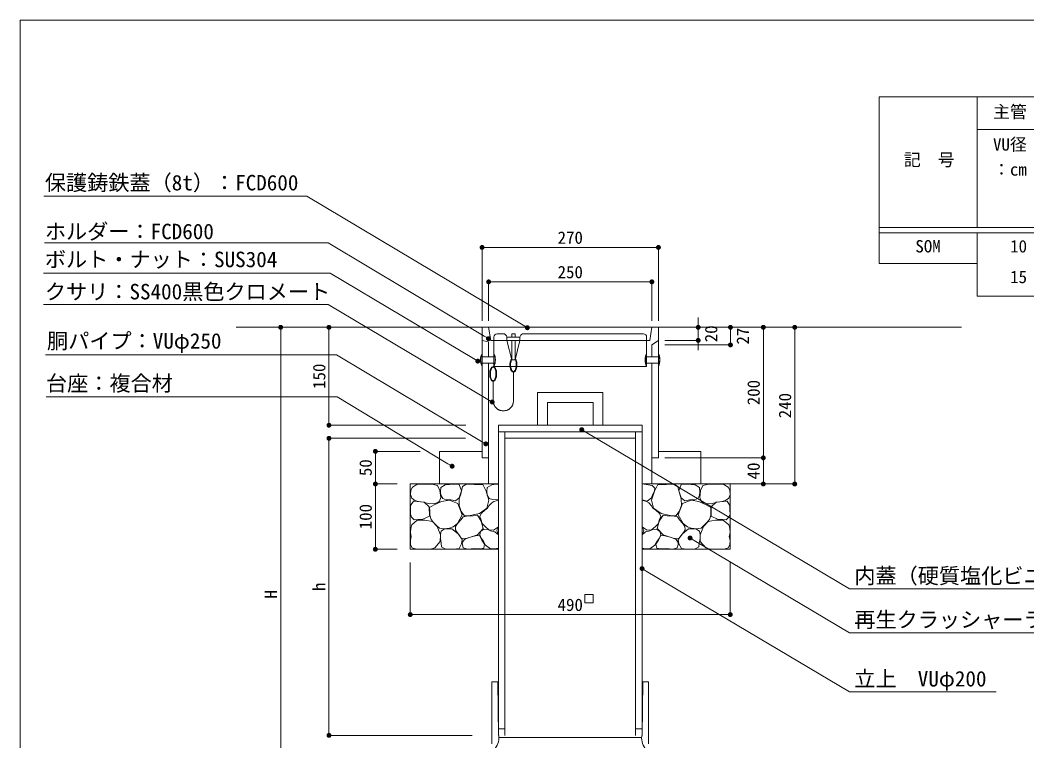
# Model space of a CAD drawing. Units: millimetres at full size, sheet at 1:10; some dimension numbers follow another scale. Extents: x 148 to 2886, y 2290 to 4157.
# Drawn here: x 148 to 1690, y 2998 to 4102 of the extents above; entities that cross this region are included whole.
import ezdxf
from ezdxf.enums import TextEntityAlignment as Align

# ---------------------------------------------------------------- set-up
doc = ezdxf.new("R2010")
doc.units = ezdxf.units.MM
doc.header["$LTSCALE"] = 10
doc.linetypes.add('DASHED', pattern=[7.5, 6, -1.5])
for name, color, linetype, lineweight in [('_0-0_', 7, 'Continuous', 13), ('ハッチ', 4, 'Continuous', 13), ('寸法', 3, 'Continuous', 13), ('本体', 7, 'Continuous', 13)]:
    doc.layers.add(name, color=color, linetype=linetype, lineweight=lineweight)
doc.styles.add('ＭＳ ゴシック', font='')
doc.styles.get('ＭＳ ゴシック').set_extended_font_data('MS Gothic')

# ---------------------------------------------------------------- blocks, each defined once
blk = doc.blocks.new('filled_dot')
at = {"color": 0, "linetype": 'Continuous', "lineweight": -2, "const_width": 1.25}
blk.add_lwpolyline([(-0.625, 0, 1), (0.625, 0, 1)], format="xyb", close=True, dxfattribs=at)

msp = doc.modelspace()

# ---------------------------------------------------------------- linework, layer by layer
at = {"layer": '_0-0_', "color": 6}
msp.add_lwpolyline([(2885.95, 4101.94), (147.83, 4101.94), (147.83, 2290.13), (2885.95, 2290.13)], close=True, dxfattribs=at)
at = {"layer": 'ハッチ'}
msp.add_line((880.27, 3367.03), (878.34, 3367.43), dxfattribs=at)
for points in [[(787.26, 3363.16), (782.7, 3361.42), (774.65, 3361.2), (765.52, 3363.59), (757.69, 3364.68), (752.47, 3366.42), (747.47, 3369.68), (745.57, 3375.35), (745.89, 3381.99), (748.55, 3386.85), (755.08, 3390.54), (763.12, 3391.19), (770.06, 3391.2), (780.74, 3390.54), (787.04, 3389.24), (790.74, 3381.41), (792.05, 3370.55), (789.87, 3365.12)], [(807.28, 3367.19), (800.2, 3367.44), (795.13, 3369.21), (792.1, 3374.27), (791.59, 3379.58), (792.1, 3385.9), (798.93, 3390.2), (805.26, 3390.96), (812.21, 3391.29), (820.19, 3390.96), (823.73, 3381.1), (820.19, 3370.22), (814.62, 3365.67)], [(823.23, 3349.23), (819.94, 3358.34), (820.19, 3368.7), (822.47, 3375.79), (824.24, 3382.87), (825.51, 3387.42), (830.31, 3390.71), (835.82, 3391.33), (842.97, 3390.96), (850.06, 3390.46), (856.38, 3390.46), (861.45, 3380.59), (865.75, 3366.93), (862.71, 3354.54), (851.07, 3346.2), (837.15, 3343.16), (828.54, 3342.91)], [(1157.3, 3349.23), (1160.59, 3358.34), (1160.34, 3368.7), (1158.06, 3375.79), (1156.29, 3382.87), (1155.03, 3387.42), (1150.22, 3390.71), (1144.71, 3391.33), (1137.56, 3390.96), (1130.47, 3390.46), (1124.15, 3390.46), (1119.08, 3380.59), (1114.78, 3366.93), (1117.82, 3354.54), (1129.46, 3346.2), (1143.38, 3343.16), (1151.99, 3342.91)], [(1173.25, 3367.19), (1180.34, 3367.44), (1185.4, 3369.21), (1188.44, 3374.27), (1188.94, 3379.58), (1188.44, 3385.9), (1181.6, 3390.2), (1175.27, 3390.96), (1168.32, 3391.29), (1160.34, 3390.96), (1156.8, 3381.1), (1160.34, 3370.22), (1165.91, 3365.67)], [(1193.27, 3363.16), (1197.84, 3361.42), (1205.88, 3361.2), (1215.02, 3363.59), (1222.84, 3364.68), (1228.06, 3366.42), (1233.07, 3369.68), (1234.96, 3375.35), (1234.64, 3381.99), (1231.98, 3386.85), (1225.45, 3390.54), (1217.41, 3391.19), (1210.47, 3391.2), (1199.79, 3390.54), (1193.49, 3389.24), (1189.79, 3381.41), (1188.48, 3370.55), (1190.66, 3365.12)], [(756.78, 3337.16), (751.46, 3336.54), (747.4, 3340.6), (745.56, 3345.09), (745.83, 3351.73), (745.62, 3358.43), (750.21, 3364.98), (766.79, 3363.41), (774.29, 3356.54), (774.61, 3342.16), (763.66, 3337.16)], [(805.18, 3323.8), (797.14, 3322.9), (790, 3323.8), (786.13, 3327.37), (781.07, 3332.42), (777.19, 3337.18), (775.11, 3343.73), (775.11, 3350.27), (774.81, 3355.33), (781.96, 3359.8), (793.27, 3364.56), (805.18, 3366.94), (818.17, 3361.37), (825, 3344.43), (817.39, 3330.94), (810.84, 3325.88)], [(1175.35, 3323.8), (1183.39, 3322.9), (1190.53, 3323.8), (1194.4, 3327.37), (1199.47, 3332.42), (1203.34, 3337.18), (1205.42, 3343.73), (1205.42, 3350.27), (1205.72, 3355.33), (1198.57, 3359.8), (1187.26, 3364.56), (1175.35, 3366.94), (1162.37, 3361.37), (1155.53, 3344.43), (1163.14, 3330.94), (1169.69, 3325.88)], [(1223.75, 3337.16), (1229.07, 3336.54), (1233.13, 3340.6), (1234.97, 3345.09), (1234.7, 3351.73), (1234.91, 3358.43), (1230.32, 3364.98), (1213.74, 3363.41), (1206.24, 3356.54), (1205.92, 3342.16), (1216.87, 3337.16)], [(754.67, 3291.85), (748.23, 3293.91), (745.66, 3298.54), (745.54, 3304.75), (746.69, 3311.15), (745.47, 3316.92), (745.92, 3324.04), (747.46, 3328.9), (755.96, 3335.85), (767.8, 3336.11), (779.13, 3333.79), (786.34, 3326.33), (791.49, 3313.72), (791.23, 3303.17), (782.73, 3293.66), (776.04, 3291.85), (766, 3291.6)], [(819.43, 3314.33), (816.9, 3317.36), (814.37, 3321.16), (814.62, 3326.47), (817.66, 3331.02), (822.72, 3336.84), (826.27, 3341.39), (831.33, 3342.4), (841.7, 3342.91), (848.03, 3343.67), (853.85, 3334.81), (857.14, 3323.18), (848.03, 3313.57), (831.33, 3308.26), (823.23, 3308.76)], [(1161.1, 3314.33), (1163.63, 3317.36), (1166.16, 3321.16), (1165.91, 3326.47), (1162.87, 3331.02), (1157.81, 3336.84), (1154.27, 3341.39), (1149.2, 3342.4), (1138.83, 3342.91), (1132.5, 3343.67), (1126.68, 3334.81), (1123.39, 3323.18), (1132.5, 3313.57), (1149.2, 3308.26), (1157.3, 3308.76)], [(1225.86, 3291.85), (1232.3, 3293.91), (1234.87, 3298.54), (1234.99, 3304.75), (1233.84, 3311.15), (1235.06, 3316.92), (1234.61, 3324.04), (1233.07, 3328.9), (1224.57, 3335.85), (1212.73, 3336.11), (1201.4, 3333.79), (1194.19, 3326.33), (1189.04, 3313.72), (1189.3, 3303.17), (1197.8, 3293.66), (1204.49, 3291.85), (1214.53, 3291.6)], [(792.64, 3301.07), (791.47, 3307.83), (791.47, 3314.36), (792.41, 3319.02), (797.78, 3322.76), (808.98, 3322.99), (818.54, 3315.06), (824.84, 3306.43), (823.91, 3299.67), (819.94, 3292.44), (811.78, 3291.74), (798.94, 3291.98), (793.11, 3295.01)], [(1187.89, 3301.07), (1189.06, 3307.83), (1189.06, 3314.36), (1188.12, 3319.02), (1182.76, 3322.76), (1171.55, 3322.99), (1161.99, 3315.06), (1155.69, 3306.43), (1156.62, 3299.67), (1160.59, 3292.44), (1168.75, 3291.74), (1181.59, 3291.98), (1187.42, 3295.01)], [(825.23, 3298.96), (824.99, 3302.07), (828.1, 3306.37), (832.64, 3308.52), (838.86, 3310.43), (845.32, 3311.87), (851.3, 3312.35), (855.12, 3305.65), (858.95, 3299.2), (857.76, 3293.23), (852.25, 3292.03), (842.93, 3292.51), (833.36, 3291.55), (826.42, 3293.47)], [(1155.3, 3298.96), (1155.54, 3302.07), (1152.43, 3306.37), (1147.89, 3308.52), (1141.67, 3310.43), (1135.21, 3311.87), (1129.23, 3312.35), (1125.41, 3305.65), (1121.58, 3299.2), (1122.78, 3293.23), (1128.28, 3292.03), (1137.6, 3292.51), (1147.17, 3291.55), (1154.11, 3293.47)]]:
    msp.add_lwpolyline(points, close=True, dxfattribs=at)
for points in [[(878.34, 3367.43), (871.25, 3367.68), (866.19, 3369.45), (863.15, 3374.51), (862.65, 3379.82), (863.15, 3386.14), (869.99, 3390.44), (876.31, 3391.2), (880.27, 3391.38)], [(1116.56, 3375.68), (1119.19, 3381.18), (1119.66, 3385), (1115.84, 3389.07), (1100.27, 3391.49)], [(859.93, 3326.21), (855.15, 3331.23), (853.95, 3336.25), (851.56, 3341.51), (853.71, 3346.53), (859.22, 3351.31), (863.76, 3354.65), (865.67, 3358), (869.98, 3362.54), (873.33, 3364.69), (880.27, 3366.84)], [(1100.27, 3367.23), (1107.94, 3365.17), (1114.88, 3370.19), (1116.56, 3375.68)], [(1120.6, 3326.21), (1125.38, 3331.23), (1126.58, 3336.25), (1128.97, 3341.51), (1126.82, 3346.53), (1121.32, 3351.31), (1116.77, 3354.65), (1114.86, 3358), (1110.55, 3362.54), (1107.2, 3364.69), (1100.27, 3366.84)], [(857.3, 3303.75), (853.71, 3308.77), (851.56, 3313.55), (853, 3318.57), (857.3, 3321.67), (862.8, 3322.39), (868.3, 3320), (875, 3318.09), (880.27, 3313.78)], [(880.27, 3325.91), (872.61, 3320.72), (865.67, 3321.43), (859.93, 3326.21)], [(880.27, 3314.69), (879.2, 3315.71), (877.72, 3320.9), (879.65, 3324.9), (880.27, 3325.39)], [(1100.27, 3325.91), (1107.92, 3320.72), (1114.86, 3321.43), (1120.6, 3326.21)], [(1100.27, 3314.69), (1101.33, 3315.71), (1102.81, 3320.9), (1100.88, 3324.9), (1100.27, 3325.39)], [(1123.23, 3303.75), (1126.82, 3308.77), (1128.97, 3313.55), (1127.53, 3318.57), (1123.23, 3321.67), (1117.73, 3322.39), (1112.23, 3320), (1105.53, 3318.09), (1100.27, 3313.78)], [(880.27, 3293.19), (874.28, 3292.04), (868.3, 3292.28), (860.65, 3297.77), (857.3, 3303.75)], [(1100.27, 3293.19), (1106.25, 3292.04), (1112.23, 3292.28), (1119.88, 3297.77), (1123.23, 3303.75)]]:
    msp.add_lwpolyline(points, dxfattribs=at)
at = {"layer": '寸法'}
for p, q in [((1463.55, 3984.31), (1613.55, 3984.31)), ((1463.55, 3984.31), (1463.55, 3784.31)), ((1613.55, 3984.31), (1613.55, 3784.31)), ((1613.55, 3984.31), (1893.55, 3984.31)), ((1613.55, 3934.31), (1893.55, 3934.31)), ((1463.55, 3784.31), (2473.55, 3784.31)), ((1463.55, 3784.31), (1463.55, 3729.31)), ((1463.55, 3776.31), (2473.55, 3776.31)), ((1613.55, 3776.31), (1613.55, 3729.31)), ((1463.55, 3729.31), (1613.55, 3729.31)), ((1613.55, 3729.31), (1613.55, 3679.31)), ((1613.55, 3679.31), (1893.55, 3679.31))]:
    msp.add_line(p, q, dxfattribs=at)
at = {"layer": '寸法', "color": 1}
for p, q in [((855.27, 3753.83), (1125.27, 3753.83)), ((855.27, 3641.49), (855.27, 3753.83)), ((1125.27, 3641.49), (1125.27, 3753.83)), ((865.27, 3701.09), (1115.27, 3701.09)), ((865.27, 3641.49), (865.27, 3701.09)), ((1115.27, 3641.49), (1115.27, 3701.09)), ((1186.22, 3596.49), (1186.22, 3646.49)), ((546.82, 3631.49), (546.82, 2813.38)), ((634.62, 3631.49), (546.82, 3631.49)), ((620.76, 3631.49), (620.76, 3481.49)), ((634.62, 3631.49), (620.76, 3631.49)), ((1125.27, 3631.49), (1334.08, 3631.49)), ((1135.27, 3631.49), (1186.22, 3631.49)), ((1135.27, 3631.49), (1235.63, 3631.49)), ((1135.27, 3631.49), (1285.96, 3631.49)), ((1235.63, 3631.49), (1235.63, 3604.49)), ((1285.96, 3631.49), (1285.96, 3431.49)), ((1334.08, 3631.49), (1334.08, 3391.49)), ((1135.27, 3611.49), (1186.22, 3611.49)), ((1135.27, 3604.49), (1235.63, 3604.49)), ((830.27, 3481.49), (620.76, 3481.49)), ((620.76, 3006.46), (620.76, 3461.49)), ((829.73, 3461.49), (620.76, 3461.49)), ((691.83, 3441.49), (691.83, 3391.49)), ((760.27, 3441.49), (691.83, 3441.49)), ((1135.27, 3431.49), (1285.96, 3431.49)), ((1190.27, 3431.49), (1285.96, 3431.49)), ((1285.96, 3431.49), (1285.96, 3391.49)), ((725.27, 3391.49), (691.83, 3391.49)), ((691.83, 3391.49), (691.83, 3291.49)), ((725.27, 3391.49), (691.83, 3391.49)), ((1190.27, 3391.49), (1285.96, 3391.49)), ((1235.27, 3391.49), (1334.08, 3391.49)), ((725.27, 3291.49), (691.83, 3291.49)), ((745.27, 3271.49), (745.27, 3191.48)), ((1235.27, 3271.49), (1235.27, 3191.48)), ((745.27, 3191.48), (1235.27, 3191.48)), ((840.27, 3006.46), (620.76, 3006.46))]:
    msp.add_line(p, q, dxfattribs=at)
for points in [[(924.59, 3630.8), (918.14, 3634.64), (586.65, 3832.1), (184.04, 3832.1)], [(865, 3614.13), (858.56, 3617.97), (619.47, 3760.75), (184.99, 3760.75)], [(848.67, 3579.69), (842.22, 3583.53), (622.58, 3714.49), (183.66, 3714.49)], [(870.74, 3517.06), (864.3, 3520.9), (619.76, 3666.63), (183.66, 3666.63)], [(860.98, 3452.92), (854.53, 3456.76), (632.21, 3589.17), (186.44, 3589.17)], [(809.35, 3418.74), (802.93, 3422.61), (633.18, 3524.79), (187.53, 3524.79)], [(1007.89, 3474.71), (1014.34, 3470.87), (1418.15, 3230.72), (2062.61, 3230.72)], [(1173.76, 3308.78), (1180.2, 3304.95), (1418.15, 3163.62), (1935.18, 3163.62)], [(1100.27, 3261.9), (1106.71, 3258.07), (1418.15, 3073.08), (1642.69, 3073.08)]]:
    msp.add_lwpolyline(points, dxfattribs=at)
at = {"layer": '寸法'}
msp.add_lwpolyline([(1012.6, 3222.26), (1025.4, 3222.26), (1025.4, 3209.47), (1012.6, 3209.47)], close=True, dxfattribs=at)
at = {"layer": '本体'}
for p, q in [((855.27, 3631.49), (478.5, 3631.49)), ((855.27, 3631.49), (1125.27, 3631.49)), ((855.27, 3631.49), (855.27, 3431.49)), ((855.27, 3631.49), (855.27, 3431.49)), ((865.27, 3631.49), (868.42, 3611.49)), ((1115.27, 3631.49), (1112.11, 3611.49)), ((1125.27, 3631.49), (1115.27, 3631.49)), ((1125.27, 3631.49), (1125.27, 3431.49)), ((1125.27, 3631.49), (1589.66, 3631.49)), ((865.27, 3609.22), (855.27, 3611.49)), ((865.27, 3609.22), (865.27, 3586.49)), ((990.27, 3611.49), (868.42, 3611.49)), ((873.27, 3616.49), (873.27, 3571.49)), ((887.88, 3621.49), (878.27, 3621.49)), ((893.27, 3616.49), (892.51, 3618.36)), ((893.27, 3616.49), (893.27, 3611.49)), ((913.27, 3616.49), (893.27, 3616.49)), ((893.27, 3611.49), (900.77, 3581.49)), ((900.77, 3621.49), (900.77, 3616.49)), ((900.77, 3621.49), (905.77, 3621.49)), ((900.77, 3611.49), (900.77, 3581.49)), ((905.77, 3621.49), (905.77, 3616.49)), ((905.77, 3581.49), (913.27, 3611.49)), ((905.77, 3611.49), (905.77, 3581.49)), ((913.27, 3616.49), (914.02, 3618.36)), ((913.27, 3616.49), (913.27, 3611.49)), ((990.27, 3621.49), (918.66, 3621.49)), ((990.27, 3621.49), (1102.27, 3621.49)), ((990.27, 3611.49), (1112.11, 3611.49)), ((1107.27, 3616.49), (1107.27, 3571.49)), ((1115.27, 3604.49), (1125.27, 3611.49)), ((1115.27, 3604.49), (1115.27, 3586.49)), ((873.27, 3586.49), (855.27, 3586.49)), ((873.27, 3586.49), (873.27, 3591.49)), ((905.77, 3581.49), (900.77, 3581.49)), ((1107.27, 3586.49), (1107.27, 3591.49)), ((1107.27, 3586.49), (1107.27, 3591.49)), ((1107.27, 3586.49), (1125.27, 3586.49)), ((873.27, 3576.49), (855.27, 3576.49)), ((865.27, 3576.49), (865.27, 3391.49)), ((873.27, 3571.49), (898.11, 3571.49)), ((899.12, 3571.49), (907.41, 3571.49)), ((908.42, 3571.49), (1107.27, 3571.49)), ((1107.27, 3576.49), (1125.27, 3576.49)), ((1115.27, 3576.49), (1115.27, 3391.49)), ((990.27, 3531.49), (940.27, 3531.49)), ((940.27, 3531.49), (940.27, 3481.49)), ((990.27, 3531.49), (1040.27, 3531.49)), ((1040.27, 3531.49), (1040.27, 3481.49)), ((990.27, 3516.49), (955.27, 3516.49)), ((955.27, 3516.49), (955.27, 3481.49)), ((990.27, 3516.49), (1025.27, 3516.49)), ((1025.27, 3516.49), (1025.27, 3481.49)), ((880.27, 3481.49), (1100.27, 3481.49)), ((880.27, 3481.49), (880.27, 3006.47)), ((880.27, 3471.49), (1100.27, 3471.49)), ((890.27, 3471.49), (890.27, 3006.46)), ((1090.27, 3471.49), (1090.27, 3006.38)), ((1100.27, 3481.49), (1100.27, 3006.38)), ((890.27, 3461.49), (1090.27, 3461.49)), ((855.27, 3441.49), (790.27, 3441.49)), ((790.27, 3441.49), (790.27, 3391.49)), ((1125.27, 3441.49), (1190.27, 3441.49)), ((1190.27, 3441.49), (1190.27, 3391.49)), ((865.27, 3431.49), (855.27, 3431.49)), ((1115.27, 3431.49), (1125.27, 3431.49)), ((745.27, 3391.49), (745.27, 3291.49)), ((880.27, 3391.49), (745.27, 3391.49)), ((1100.27, 3391.49), (1235.27, 3391.49)), ((1235.27, 3391.49), (1235.27, 3291.49)), ((880.27, 3291.49), (745.27, 3291.49)), ((1100.27, 3291.49), (1235.27, 3291.49)), ((879.24, 3088.41), (870.27, 3088.4)), ((870.27, 3088.4), (870.27, 2993.41)), ((879.24, 3088.41), (880.27, 3006.38)), ((1101.29, 3088.41), (1100.27, 3006.38)), ((1101.29, 3088.41), (1110.27, 3088.4)), ((1110.27, 3088.4), (1110.27, 2993.41)), ((880.27, 3016.47), (890.27, 3016.46)), ((1090.27, 3016.38), (1100.27, 3016.38)), ((990.27, 3003.42), (880.9, 3003.38)), ((990.27, 3003.42), (1099.63, 3003.38))]:
    msp.add_line(p, q, dxfattribs=at)
at = {"layer": '本体', "linetype": 'DASHED'}
for p, q in [((903.27, 3562.63), (903.27, 3518.63)), ((872.38, 3548.57), (872.38, 3518.63)), ((888.27, 3503.63), (887.38, 3503.63))]:
    msp.add_line(p, q, dxfattribs=at)
at = {"layer": '本体'}
for centre, radius, start, end in [((878.27, 3616.49), 5, 90, 180), ((887.88, 3616.49), 5, 21.9419, 90), ((918.66, 3616.49), 5, 90, 158.0581), ((1102.27, 3616.49), 5, 0, 90), ((874.66, 3581.49), 21.82, 152.72011, 207.27989), ((879.51, 3581.49), 26.22, 157.58249, 202.41751), ((853.87, 3581.49), 21.82, 332.72011, 27.27989), ((849.02, 3581.49), 26.22, 337.58249, 22.41751), ((1126.66, 3581.49), 21.82, 152.72011, 207.27989), ((1131.51, 3581.49), 26.22, 157.58249, 202.41751), ((1105.87, 3581.49), 21.82, 332.72011, 27.27989), ((1101.02, 3581.49), 26.22, 337.58249, 22.41751), ((855.84, 3002.3), 25.08, 268.69386, 13.33519), ((1124.69, 3002.3), 25.08, 166.66481, 271.30614)]:
    msp.add_arc(centre, radius, start, end, dxfattribs=at)
at = {"layer": '本体', "linetype": 'DASHED'}
for centre, start, end in [((887.38, 3518.63), 180, 270), ((888.27, 3518.63), 270, 0)]:
    msp.add_arc(centre, 15, start, end, dxfattribs=at)
at = {"layer": '本体'}
msp.add_ellipse((903.27, 3574.14), major_axis=(0, 11.51), ratio=0.460088, start_param=0.6079499, end_param=5.6752354, dxfattribs=at)
msp.add_ellipse((872.2, 3560.07), major_axis=(0, 11.51), ratio=0.460088, dxfattribs=at)
for points, knots in [([(900.59, 3582.19), (900.38, 3581.78), (900.19, 3581.33), (900.02, 3580.84), (899.66, 3579.84), (899.38, 3578.68), (899.2, 3577.45), (899.03, 3576.21), (898.95, 3574.9), (898.98, 3573.6), (899.01, 3572.3), (899.14, 3571.02), (899.38, 3569.83), (899.61, 3568.64), (899.94, 3567.56), (900.33, 3566.65), (900.65, 3565.91), (901.02, 3565.29), (901.39, 3564.81), (901.69, 3564.44), (901.99, 3564.15), (902.28, 3563.97), (902.56, 3563.78), (902.82, 3563.68), (903.06, 3563.65), (903.27, 3563.62), (903.46, 3563.63), (903.67, 3563.69), (903.89, 3563.75), (904.11, 3563.86), (904.35, 3564.03), (904.59, 3564.21), (904.85, 3564.45), (905.1, 3564.76), (905.35, 3565.06), (905.59, 3565.44), (905.83, 3565.87), (906.31, 3566.77), (906.73, 3567.92), (907.03, 3569.23), (907.33, 3570.53), (907.51, 3571.98), (907.55, 3573.45), (907.59, 3574.92), (907.5, 3576.41), (907.27, 3577.8), (907.05, 3579.18), (906.7, 3580.45), (906.26, 3581.5), (906.16, 3581.74), (906.05, 3581.98), (905.94, 3582.19)], [0, 0, 0, 0, 1, 1, 1, 2, 2, 2, 3, 3, 3, 4, 4, 4, 5, 5, 5, 6, 6, 6, 7, 7, 7, 8, 8, 8, 9, 9, 9, 10, 10, 10, 11, 11, 11, 12, 12, 12, 13, 13, 13, 14, 14, 14, 15, 15, 15, 16, 16, 16, 17, 17, 17, 17]), ([(872.2, 3570.58), (872.01, 3570.58), (871.81, 3570.54), (871.6, 3570.45), (871.39, 3570.37), (871.16, 3570.23), (870.92, 3570.02), (870.68, 3569.82), (870.44, 3569.56), (870.2, 3569.23), (869.74, 3568.61), (869.31, 3567.77), (868.95, 3566.77), (868.6, 3565.77), (868.32, 3564.61), (868.14, 3563.37), (867.96, 3562.14), (867.89, 3560.83), (867.92, 3559.53), (867.94, 3558.23), (868.08, 3556.94), (868.31, 3555.76), (868.55, 3554.57), (868.87, 3553.49), (869.27, 3552.58), (869.59, 3551.84), (869.95, 3551.22), (870.33, 3550.74), (870.63, 3550.36), (870.93, 3550.08), (871.21, 3549.9), (871.5, 3549.71), (871.76, 3549.61), (872, 3549.58), (872.21, 3549.55), (872.4, 3549.56), (872.61, 3549.62), (872.82, 3549.68), (873.05, 3549.79), (873.29, 3549.96), (873.53, 3550.14), (873.78, 3550.38), (874.03, 3550.68), (874.28, 3550.99), (874.53, 3551.37), (874.76, 3551.8), (875.25, 3552.7), (875.67, 3553.85), (875.97, 3555.16), (876.27, 3556.46), (876.45, 3557.91), (876.49, 3559.38), (876.53, 3560.85), (876.43, 3562.34), (876.21, 3563.73), (875.99, 3565.11), (875.64, 3566.38), (875.2, 3567.43), (874.88, 3568.18), (874.52, 3568.82), (874.15, 3569.3), (873.85, 3569.71), (873.54, 3570.01), (873.25, 3570.21), (872.96, 3570.41), (872.69, 3570.52), (872.44, 3570.56), (872.36, 3570.57), (872.28, 3570.58), (872.2, 3570.58)], [0, 0, 0, 0, 1, 1, 1, 2, 2, 2, 3, 3, 3, 4, 4, 4, 5, 5, 5, 6, 6, 6, 7, 7, 7, 8, 8, 8, 9, 9, 9, 10, 10, 10, 11, 11, 11, 12, 12, 12, 13, 13, 13, 14, 14, 14, 15, 15, 15, 16, 16, 16, 17, 17, 17, 18, 18, 18, 19, 19, 19, 20, 20, 20, 21, 21, 21, 22, 22, 22, 23, 23, 23, 23])]:
    msp.add_open_spline(points, degree=3, knots=knots, dxfattribs=at)

# ---------------------------------------------------------------- block references
at = {"layer": '寸法', "color": 1, "xscale": 3, "yscale": 3}
for p in [(855.27, 3753.83), (865.27, 3701.09), (745.27, 3191.48)]:
    msp.add_blockref('filled_dot', p, dxfattribs=at)
for p, rotation in [((1125.27, 3753.83), 180), ((1115.27, 3701.09), 180), ((546.82, 3631.49), 270), ((620.76, 3631.49), 270), ((924.59, 3630.8), 149.2), ((1186.22, 3631.49), 90), ((1235.63, 3631.49), 270), ((1285.96, 3631.49), 270), ((1334.08, 3631.49), 270), ((865, 3614.13), 149.2), ((1186.22, 3611.49), 270), ((1235.63, 3604.49), 90), ((848.67, 3579.69), 149.2), ((870.74, 3517.06), 149.2), ((620.76, 3481.49), 90), ((1007.89, 3474.71), 329.3), ((620.76, 3461.49), 270), ((860.98, 3452.92), 149.2), ((691.83, 3441.49), 270), ((809.35, 3418.74), 149), ((1285.96, 3431.49), 90), ((1285.96, 3431.49), 270), ((691.83, 3391.49), 90), ((691.83, 3391.49), 270), ((1285.96, 3391.49), 90), ((1334.08, 3391.49), 90), ((1173.76, 3308.78), 329.3), ((691.83, 3291.49), 90), ((1100.27, 3261.9), 329.3), ((1235.27, 3191.48), 180), ((620.76, 3006.46), 90)]:
    msp.add_blockref('filled_dot', p, dxfattribs=dict(at, rotation=rotation))

# ---------------------------------------------------------------- texts
at = {"layer": '寸法', "style": 'ＭＳ ゴシック'}
for s, height, p in [('主管', 18.99, (1637.73, 3946.36)), ('VU径', 18.99, (1637.73, 3896.36)), ('記\u3000号', 18.99, (1501.15, 3872.95)), ('：cm', 18.99, (1637.73, 3858.06)), ('保護鋳鉄蓋（8t）：FCD600', 23.74, (185.71, 3834.02)), ('ホルダー：FCD600', 23.74, (185.71, 3759.27)), ('SOM', 18.99, (1518.83, 3740.41)), ('10', 18.99, (1663.93, 3740.41)), ('ボルト・ナット：SUS304', 23.74, (185.71, 3716.44)), ('15', 18.99, (1663.93, 3693.41)), ('クサリ：SS400黒色クロメート', 23.74, (185.71, 3667.07)), ('胴パイプ：VUφ250', 23.74, (188.99, 3591.65)), ('台座：複合材', 23.74, (187.45, 3526.7)), ('内蓋（硬質塩化ビニル製ワンタッチ開閉型）', 23.74, (1425.29, 3231.86)), ('再生クラッシャーラン(RC-40)基礎', 23.74, (1425.29, 3164.75)), ('立上\u3000VUφ200', 23.74, (1425.29, 3074.22))]:
    msp.add_text(s, height=height, dxfattribs=at).set_placement(p, align=Align.BOTTOM_LEFT)
at = {"layer": '寸法', "color": 1, "style": 'ＭＳ ゴシック'}
for s, p in [('270', (990.27, 3768.83)), ('250', (990.27, 3716.09)), ('490', (990.27, 3206.48))]:
    msp.add_text(s, height=18.99, dxfattribs=at).set_placement(p, align=Align.MIDDLE_CENTER)
for s, p in [('20', (1205.98, 3621.49)), ('27', (1254.48, 3617.99)), ('150', (605.76, 3556.49)), ('200', (1270.96, 3531.49)), ('240', (1319.08, 3511.49)), ('50', (676.83, 3416.49)), ('40', (1270.96, 3411.49)), ('100', (676.83, 3341.49)), ('h', (605.76, 3233.98)), ('H', (531.82, 3222.44))]:
    msp.add_text(s, height=18.99, rotation=90, dxfattribs=at).set_placement(p, align=Align.MIDDLE_CENTER)

doc.saveas('drawing.dxf')
